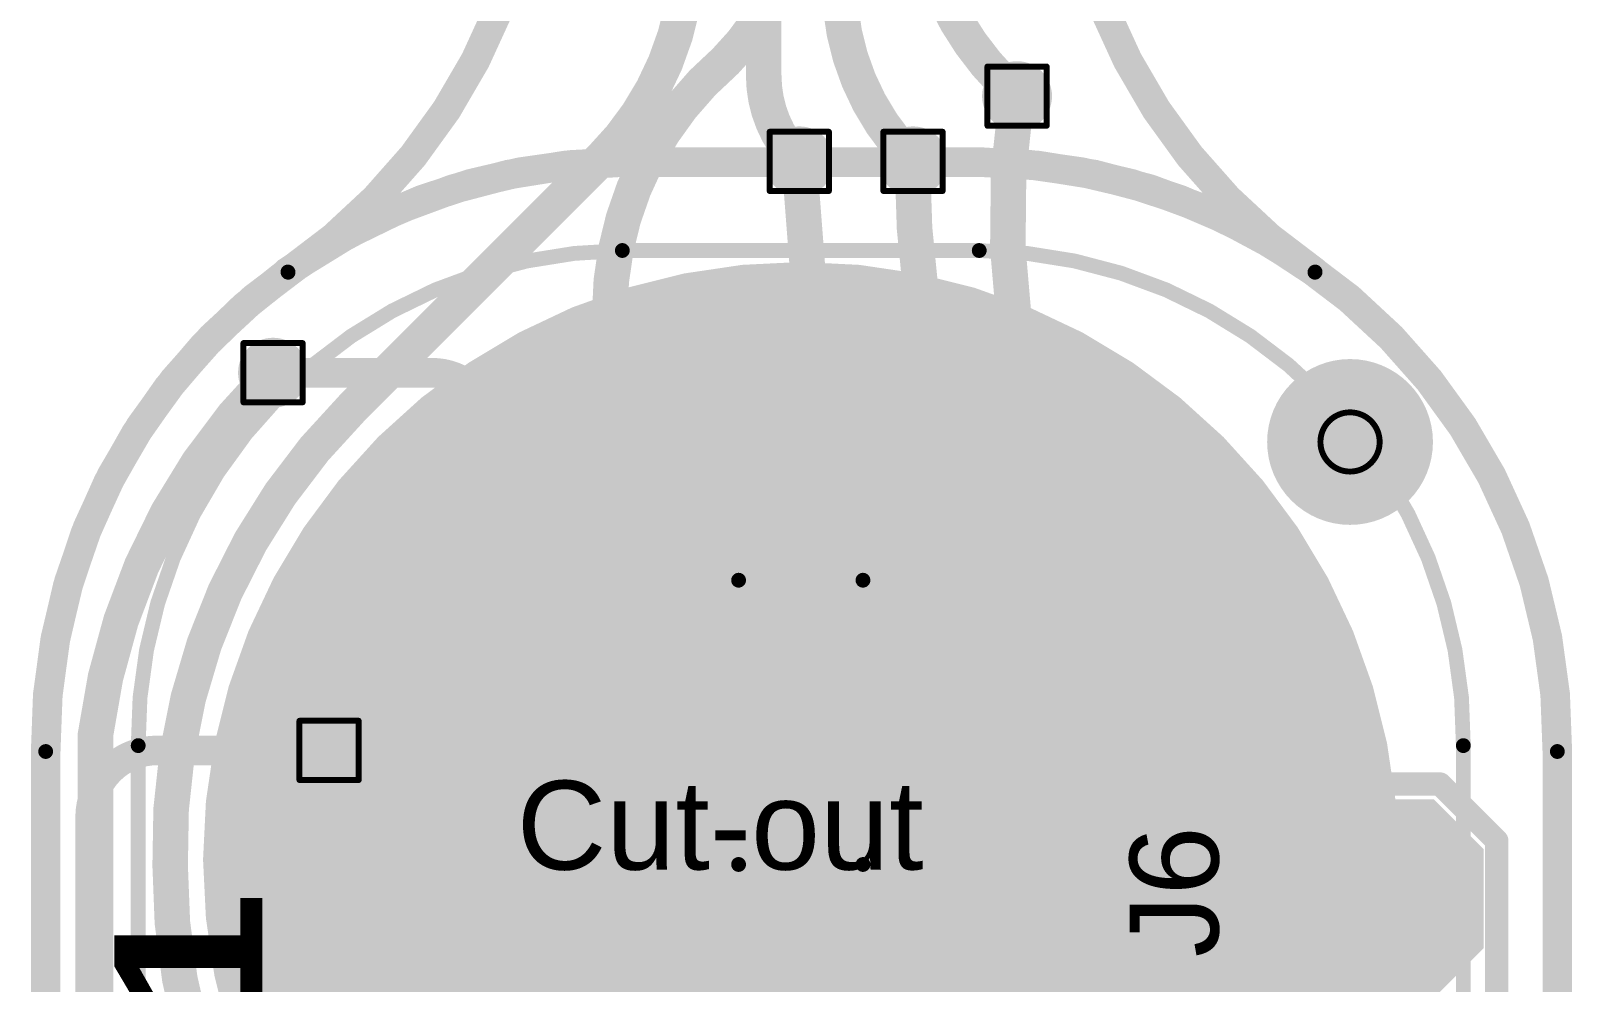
# Model space of a CAD drawing. Header units: inches. Extents: x 3 to 457, y -41 to 239.
# Drawn here: x 192.62 to 205.84, y 22.19 to 30.35 of the extents above; entities that cross this region are included whole.
import ezdxf

# ---------------------------------------------------------------- set-up
doc = ezdxf.new("R2010")
doc.units = ezdxf.units.IN
for name, color, linetype in [('Board Outline', 216, 'Continuous'), ('Bottom Layer', 5, 'Continuous'), ('Bottom Overlay', 54, 'Continuous'), ('Bottom Paste', 16, 'Continuous'), ('Bottom Solder', 6, 'Continuous'), ('Drill Drawing', 1, 'Continuous'), ('Fabrication', 76, 'Continuous'), ('Pad Holes', 156, 'Continuous'), ('Top Layer', 1, 'Continuous'), ('Top Overlay', 2, 'Continuous'), ('Top Paste', 8, 'Continuous'), ('Top Solder', 216, 'Continuous'), ('Via Holes', 16, 'Continuous')]:
    doc.layers.add(name, color=color, linetype=linetype)
doc.styles.add('Arial', font='', dxfattribs={"height": 0.2})
doc.styles.add('Arial Black_Bold', font='', dxfattribs={"height": 0.2})
doc.styles.get('Arial').set_extended_font_data('Arial')
doc.styles.get('Arial Black_Bold').set_extended_font_data('Arial Black', bold=True)

# ---------------------------------------------------------------- blocks, each defined once
blk = doc.blocks.new('R___0603_159')
at = {"layer": 'Top Layer'}
for points in [[(-0.3809999999999999, 0.4445), (-0.3809999999999999, -0.4445), (-1.143, -0.4445), (-1.143, 0.4445)], [(1.143, 0.4445), (1.143, -0.4445), (0.3809999999999999, -0.4445), (0.3809999999999999, 0.4445)]]:
    blk.add_hatch(color=1, dxfattribs=at).paths.add_polyline_path(points)
at = {"layer": 'Top Paste'}
for points in [[(-0.3809999999999999, 0.4445), (-0.3809999999999999, -0.4445), (-1.143, -0.4445), (-1.143, 0.4445)], [(1.143, 0.4445), (1.143, -0.4445), (0.3809999999999999, -0.4445), (0.3809999999999999, 0.4445)]]:
    blk.add_hatch(color=8, dxfattribs=at).paths.add_polyline_path(points)
at = {"layer": 'Top Solder'}
for points in [[(-0.2794, 0.5460999999999999), (-0.2794, -0.5460999999999999), (-1.2446, -0.5460999999999999), (-1.2446, 0.5460999999999999)], [(1.2446, 0.5460999999999999), (1.2446, -0.5460999999999999), (0.2794, -0.5460999999999999), (0.2794, 0.5460999999999999)]]:
    blk.add_hatch(color=216, dxfattribs=at).paths.add_polyline_path(points)
at = {"layer": 'Top Overlay'}
for points in [[(-1.2192, 0.5334, 0.127, 0.127, 0), (1.2192, 0.5334, 0.127, 0.127, 0)], [(-1.2192, 0.5334, 0.127, 0.127, 0), (-1.2192, -0.5334, 0.127, 0.127, 0)], [(1.2192, 0.5334, 0.127, 0.127, 0), (1.2192, -0.5334, 0.127, 0.127, 0)], [(-1.2192, -0.5334, 0.127, 0.127, 0), (1.2192, -0.5334, 0.127, 0.127, 0)]]:
    blk.add_lwpolyline(points, format="xyseb", dxfattribs=at)
for points in [[(-1.25095, 0.5334, 0.0635, 0.0635, 1), (-1.18745, 0.5334, 0.0635, 0.0635, 1)], [(-1.25095, 0.5334, 0.0635, 0.0635, 1), (-1.18745, 0.5334, 0.0635, 0.0635, 1)], [(1.18745, 0.5334, 0.0635, 0.0635, 1), (1.25095, 0.5334, 0.0635, 0.0635, 1)], [(1.18745, 0.5334, 0.0635, 0.0635, 1), (1.25095, 0.5334, 0.0635, 0.0635, 1)], [(-1.25095, -0.5334, 0.0635, 0.0635, 1), (-1.18745, -0.5334, 0.0635, 0.0635, 1)], [(-1.25095, -0.5334, 0.0635, 0.0635, 1), (-1.18745, -0.5334, 0.0635, 0.0635, 1)], [(1.18745, -0.5334, 0.0635, 0.0635, 1), (1.25095, -0.5334, 0.0635, 0.0635, 1)], [(1.18745, -0.5334, 0.0635, 0.0635, 1), (1.25095, -0.5334, 0.0635, 0.0635, 1)]]:
    blk.add_lwpolyline(points, format="xyseb", close=True, dxfattribs=at)
blk = doc.blocks.new('SEMG_PAD_B_244')
at = {"layer": 'Bottom Layer'}
h = blk.add_hatch(color=5, dxfattribs=at)
edge = h.paths.add_edge_path()
edge.add_arc((2.794e-05, -9.98718602), 5.00000016, 0, 360)
at = {"layer": 'Bottom Paste'}
h = blk.add_hatch(color=16, dxfattribs=at)
edge = h.paths.add_edge_path()
edge.add_arc((2.794e-05, -9.98718602), 5.00000016, 0, 360)
at = {"layer": 'Bottom Solder'}
h = blk.add_hatch(color=6, dxfattribs=at)
edge = h.paths.add_edge_path()
edge.add_arc((2.794e-05, -9.98718602), 5.10160016, 0, 360)
at = {"layer": 'Bottom Overlay'}
for points in [[(-5.68320682, 10.96571086, 0.127, 0.127, 0), (-5.68320682, -10.9657134, 0.127, 0.127, 0)], [(5.683262699999999, 10.96579468, 0.127, 0.127, 0), (5.683262699999999, -10.96562958, 0.127, 0.127, 0)], [(-1.53065988, -15.21263658, 0.127, 0.127, -0.4142135623730932), (-5.68320682, -10.9657134, 0.127, 0.127, 0)], [(5.683262699999999, -10.9657134, 0.127, 0.127, -0.4142135623730934), (1.53071576, -15.21263658, 0.127, 0.127, 0)], [(1.53071576, -15.21263658, 0.127, 0.127, 0), (-1.53065988, -15.21263658, 0.127, 0.127, 0)]]:
    blk.add_lwpolyline(points, format="xyseb", dxfattribs=at)
for points in [[(-5.71495682, -10.9657134, 0.0635, 0.0635, 1), (-5.65145682, -10.9657134, 0.0635, 0.0635, 1)], [(-5.71495682, -10.9657134, 0.0635, 0.0635, 1), (-5.65145682, -10.9657134, 0.0635, 0.0635, 1)], [(5.6515127, -10.96562958, 0.0635, 0.0635, 1), (5.715012699999999, -10.96562958, 0.0635, 0.0635, 1)], [(5.6515127, -10.9657134, 0.0635, 0.0635, 1), (5.715012699999999, -10.9657134, 0.0635, 0.0635, 1)], [(-1.56240988, -15.21263658, 0.0635, 0.0635, 1), (-1.49890988, -15.21263658, 0.0635, 0.0635, 1)], [(-1.56240988, -15.21263658, 0.0635, 0.0635, 1), (-1.49890988, -15.21263658, 0.0635, 0.0635, 1)], [(1.49896576, -15.21263658, 0.0635, 0.0635, 1), (1.56246576, -15.21263658, 0.0635, 0.0635, 1)], [(1.49896576, -15.21263658, 0.0635, 0.0635, 1), (1.56246576, -15.21263658, 0.0635, 0.0635, 1)]]:
    blk.add_lwpolyline(points, format="xyseb", close=True, dxfattribs=at)
blk = doc.blocks.new('4_P___SMD_W____CON__245')
at = {"layer": 'Top Layer'}
for points in [[(0.374999885, 0.74999977), (-0.374999885, 0.74999977), (-0.74999977, 0.374999885), (-0.74999977, -0.374999885), (-0.374999885, -0.74999977), (0.374999885, -0.74999977), (0.74999977, -0.374999885), (0.74999977, 0.374999885)], [(2.914999885, 0.74999977), (2.165000115, 0.74999977), (1.79000023, 0.374999885), (1.79000023, -0.374999885), (2.165000115, -0.74999977), (2.914999885, -0.74999977), (3.28999977, -0.374999885), (3.28999977, 0.374999885)], [(5.454999884999999, 0.74999977), (4.705000115, 0.74999977), (4.33000023, 0.374999885), (4.33000023, -0.374999885), (4.705000115, -0.74999977), (5.454999884999999, -0.74999977), (5.82999977, -0.374999885), (5.82999977, 0.374999885)], [(7.994999885, 0.74999977), (7.245000115, 0.74999977), (6.870000229999999, 0.374999885), (6.870000229999999, -0.374999885), (7.245000115, -0.74999977), (7.994999885, -0.74999977), (8.36999977, -0.374999885), (8.36999977, 0.374999885)]]:
    blk.add_hatch(color=1, dxfattribs=at).paths.add_polyline_path(points)
at = {"layer": 'Top Paste'}
for points in [[(0.374999885, 0.74999977), (-0.374999885, 0.74999977), (-0.74999977, 0.374999885), (-0.74999977, -0.374999885), (-0.374999885, -0.74999977), (0.374999885, -0.74999977), (0.74999977, -0.374999885), (0.74999977, 0.374999885)], [(2.914999885, 0.74999977), (2.165000115, 0.74999977), (1.79000023, 0.374999885), (1.79000023, -0.374999885), (2.165000115, -0.74999977), (2.914999885, -0.74999977), (3.28999977, -0.374999885), (3.28999977, 0.374999885)], [(5.454999884999999, 0.74999977), (4.705000115, 0.74999977), (4.33000023, 0.374999885), (4.33000023, -0.374999885), (4.705000115, -0.74999977), (5.454999884999999, -0.74999977), (5.82999977, -0.374999885), (5.82999977, 0.374999885)], [(7.994999885, 0.74999977), (7.245000115, 0.74999977), (6.870000229999999, 0.374999885), (6.870000229999999, -0.374999885), (7.245000115, -0.74999977), (7.994999885, -0.74999977), (8.36999977, -0.374999885), (8.36999977, 0.374999885)]]:
    blk.add_hatch(color=8, dxfattribs=at).paths.add_polyline_path(points)
at = {"layer": 'Top Solder'}
for points in [[(0.425799885, 0.85159977), (-0.425799885, 0.85159977), (-0.85159977, 0.425799885), (-0.85159977, -0.425799885), (-0.425799885, -0.85159977), (0.425799885, -0.85159977), (0.85159977, -0.425799885), (0.85159977, 0.425799885)], [(2.965799885, 0.85159977), (2.114200115, 0.85159977), (1.68840023, 0.425799885), (1.68840023, -0.425799885), (2.114200115, -0.85159977), (2.965799885, -0.85159977), (3.39159977, -0.425799885), (3.39159977, 0.425799885)], [(5.505799884999999, 0.85159977), (4.654200115, 0.85159977), (4.228400229999999, 0.425799885), (4.228400229999999, -0.425799885), (4.654200115, -0.85159977), (5.505799884999999, -0.85159977), (5.93159977, -0.425799885), (5.93159977, 0.425799885)], [(8.045799885000001, 0.85159977), (7.194200115, 0.85159977), (6.76840023, 0.425799885), (6.76840023, -0.425799885), (7.194200115, -0.85159977), (8.045799885000001, -0.85159977), (8.47159977, -0.425799885), (8.47159977, 0.425799885)]]:
    blk.add_hatch(color=216, dxfattribs=at).paths.add_polyline_path(points)
at = {"layer": 'Top Overlay'}
for points in [[(-0.4826, 0.9652, 0.1999996, 0.1999996, 0), (-0.98462592, 0.46317408, 0.1999996, 0.1999996, 0)], [(-0.4826, 0.9652, 0.1999996, 0.1999996, 0), (-0.37974016, 0.9652, 0.1999996, 0.1999996, 0)], [(-0.37974016, 0.9652, 0.1999996, 0.1999996, 0), (8.101990399999998, 0.9652, 0.1999996, 0.1999996, 0)], [(8.101990399999998, 0.9652, 0.1999996, 0.1999996, 0), (8.60300032, 0.4641900799999999, 0.1999996, 0.1999996, 0)], [(-0.98462592, 0.46317408, 0.1999996, 0.1999996, 0), (-0.98462592, -0.47158656, 0.1999996, 0.1999996, 0)], [(8.60300032, 0.4641900799999999, 0.1999996, 0.1999996, 0), (8.60300032, -0.4787392, 0.1999996, 0.1999996, 0)], [(-0.98462592, -0.47158656, 0.1999996, 0.1999996, 0), (-0.49101248, -0.9652, 0.1999996, 0.1999996, 0)], [(8.60300032, -0.4787392, 0.1999996, 0.1999996, 0), (8.11653952, -0.9652, 0.1999996, 0.1999996, 0)], [(-0.49101248, -0.9652, 0.1999996, 0.1999996, 0), (8.11653952, -0.9652, 0.1999996, 0.1999996, 0)]]:
    blk.add_lwpolyline(points, format="xyseb", dxfattribs=at)
for points in [[(-0.5325999, 0.9652, 0.0999998, 0.0999998, 1), (-0.4326001, 0.9652, 0.0999998, 0.0999998, 1)], [(-0.5325999, 0.9652, 0.0999998, 0.0999998, 1), (-0.4326001, 0.9652, 0.0999998, 0.0999998, 1)], [(-0.42974006, 0.9652, 0.0999998, 0.0999998, 1), (-0.32974026, 0.9652, 0.0999998, 0.0999998, 1)], [(-0.42974006, 0.9652, 0.0999998, 0.0999998, 1), (-0.32974026, 0.9652, 0.0999998, 0.0999998, 1)], [(8.051990499999999, 0.9652, 0.0999998, 0.0999998, 1), (8.1519903, 0.9652, 0.0999998, 0.0999998, 1)], [(8.051990499999999, 0.9652, 0.0999998, 0.0999998, 1), (8.1519903, 0.9652, 0.0999998, 0.0999998, 1)], [(-1.03462582, 0.46317408, 0.0999998, 0.0999998, 1), (-0.9346260199999998, 0.46317408, 0.0999998, 0.0999998, 1)], [(-1.03462582, 0.46317408, 0.0999998, 0.0999998, 1), (-0.9346260199999998, 0.46317408, 0.0999998, 0.0999998, 1)], [(8.553000419999998, 0.4641900799999999, 0.0999998, 0.0999998, 1), (8.65300022, 0.4641900799999999, 0.0999998, 0.0999998, 1)], [(8.553000419999998, 0.4641900799999999, 0.0999998, 0.0999998, 1), (8.65300022, 0.4641900799999999, 0.0999998, 0.0999998, 1)], [(-1.03462582, -0.47158656, 0.0999998, 0.0999998, 1), (-0.9346260199999998, -0.47158656, 0.0999998, 0.0999998, 1)], [(-1.03462582, -0.47158656, 0.0999998, 0.0999998, 1), (-0.9346260199999998, -0.47158656, 0.0999998, 0.0999998, 1)], [(8.553000419999998, -0.4787392, 0.0999998, 0.0999998, 1), (8.65300022, -0.4787392, 0.0999998, 0.0999998, 1)], [(8.553000419999998, -0.4787392, 0.0999998, 0.0999998, 1), (8.65300022, -0.4787392, 0.0999998, 0.0999998, 1)], [(-0.54101238, -0.9652, 0.0999998, 0.0999998, 1), (-0.4410125799999999, -0.9652, 0.0999998, 0.0999998, 1)], [(-0.54101238, -0.9652, 0.0999998, 0.0999998, 1), (-0.4410125799999999, -0.9652, 0.0999998, 0.0999998, 1)], [(8.066539619999999, -0.9652, 0.0999998, 0.0999998, 1), (8.16653942, -0.9652, 0.0999998, 0.0999998, 1)], [(8.066539619999999, -0.9652, 0.0999998, 0.0999998, 1), (8.16653942, -0.9652, 0.0999998, 0.0999998, 1)]]:
    blk.add_lwpolyline(points, format="xyseb", close=True, dxfattribs=at)
blk = doc.blocks.new('T____P____SMD_3_P____246')
at = {"layer": 'Top Layer'}
h = blk.add_hatch(color=1, dxfattribs=at)
edge = h.paths.add_edge_path()
edge.add_arc((-0.50000154, 3.04000154), 0.499999, 90, 180)
edge.add_line((-1.00000054, 3.04000154), (-1.00000054, 2.03999846))
edge.add_arc((-0.50000154, 2.03999846), 0.499999, 180, 270)
edge.add_line((-0.5000015400000001, 1.53999946), (0.5000015399999999, 1.53999946))
edge.add_arc((0.50000154, 2.03999846), 0.499999, 270, 360)
edge.add_line((1.00000054, 2.03999846), (1.00000054, 3.04000154))
edge.add_arc((0.50000154, 3.04000154), 0.499999, 0, 90)
edge.add_line((0.50000154, 3.54000054), (-0.50000154, 3.54000054))
h = blk.add_hatch(color=1, dxfattribs=at)
edge = h.paths.add_edge_path()
edge.add_arc((-0.9999992699999999, 0), 1.00000054, 90, 270)
edge.add_line((-0.9999992700000001, -1.00000054), (0.9999992699999997, -1.00000054))
edge.add_arc((0.9999992699999999, 0), 1.00000054, 270, 450)
edge.add_line((0.99999927, 1.00000054), (-0.9999992699999998, 1.00000054))
h = blk.add_hatch(color=1, dxfattribs=at)
edge = h.paths.add_edge_path()
edge.add_arc((-0.50000154, -2.03999846), 0.499999, 90, 180)
edge.add_line((-1.00000054, -2.03999846), (-1.00000054, -3.04000154))
edge.add_arc((-0.50000154, -3.04000154), 0.499999, 180, 270)
edge.add_line((-0.5000015400000001, -3.54000054), (0.5000015399999999, -3.54000054))
edge.add_arc((0.50000154, -3.04000154), 0.499999, 270, 360)
edge.add_line((1.00000054, -3.04000154), (1.00000054, -2.03999846))
edge.add_arc((0.50000154, -2.03999846), 0.499999, 0, 90)
edge.add_line((0.50000154, -1.53999946), (-0.50000154, -1.53999946))
at = {"layer": 'Top Paste'}
h = blk.add_hatch(color=8, dxfattribs=at)
edge = h.paths.add_edge_path()
edge.add_arc((-0.50000154, 3.04000154), 0.499999, 90, 180)
edge.add_line((-1.00000054, 3.04000154), (-1.00000054, 2.03999846))
edge.add_arc((-0.50000154, 2.03999846), 0.499999, 180, 270)
edge.add_line((-0.5000015400000001, 1.53999946), (0.5000015399999999, 1.53999946))
edge.add_arc((0.50000154, 2.03999846), 0.499999, 270, 360)
edge.add_line((1.00000054, 2.03999846), (1.00000054, 3.04000154))
edge.add_arc((0.50000154, 3.04000154), 0.499999, 0, 90)
edge.add_line((0.50000154, 3.54000054), (-0.50000154, 3.54000054))
h = blk.add_hatch(color=8, dxfattribs=at)
edge = h.paths.add_edge_path()
edge.add_arc((-0.9999992699999999, 0), 1.00000054, 90, 270)
edge.add_line((-0.9999992700000001, -1.00000054), (0.9999992699999997, -1.00000054))
edge.add_arc((0.9999992699999999, 0), 1.00000054, 270, 450)
edge.add_line((0.99999927, 1.00000054), (-0.9999992699999998, 1.00000054))
h = blk.add_hatch(color=8, dxfattribs=at)
edge = h.paths.add_edge_path()
edge.add_arc((-0.50000154, -2.03999846), 0.499999, 90, 180)
edge.add_line((-1.00000054, -2.03999846), (-1.00000054, -3.04000154))
edge.add_arc((-0.50000154, -3.04000154), 0.499999, 180, 270)
edge.add_line((-0.5000015400000001, -3.54000054), (0.5000015399999999, -3.54000054))
edge.add_arc((0.50000154, -3.04000154), 0.499999, 270, 360)
edge.add_line((1.00000054, -3.04000154), (1.00000054, -2.03999846))
edge.add_arc((0.50000154, -2.03999846), 0.499999, 0, 90)
edge.add_line((0.50000154, -1.53999946), (-0.50000154, -1.53999946))
at = {"layer": 'Top Solder'}
h = blk.add_hatch(color=216, dxfattribs=at)
edge = h.paths.add_edge_path()
edge.add_arc((-0.50000154, 3.04000154), 0.601599, 90, 180)
edge.add_line((-1.10160054, 3.04000154), (-1.10160054, 2.03999846))
edge.add_arc((-0.50000154, 2.03999846), 0.601599, 180, 270)
edge.add_line((-0.5000015400000001, 1.43839946), (0.5000015399999999, 1.43839946))
edge.add_arc((0.50000154, 2.03999846), 0.601599, 270, 360)
edge.add_line((1.10160054, 2.03999846), (1.10160054, 3.04000154))
edge.add_arc((0.50000154, 3.04000154), 0.601599, 0, 90)
edge.add_line((0.50000154, 3.64160054), (-0.50000154, 3.64160054))
h = blk.add_hatch(color=216, dxfattribs=at)
edge = h.paths.add_edge_path()
edge.add_arc((-0.9999992699999999, 0), 1.10160054, 90, 270)
edge.add_line((-0.9999992700000001, -1.10160054), (0.9999992699999997, -1.10160054))
edge.add_arc((0.9999992699999999, 0), 1.10160054, 270, 450)
edge.add_line((0.99999927, 1.10160054), (-0.9999992699999998, 1.10160054))
h = blk.add_hatch(color=216, dxfattribs=at)
edge = h.paths.add_edge_path()
edge.add_arc((-0.50000154, -2.03999846), 0.601599, 90, 180)
edge.add_line((-1.10160054, -2.03999846), (-1.10160054, -3.04000154))
edge.add_arc((-0.50000154, -3.04000154), 0.601599, 180, 270)
edge.add_line((-0.5000015400000001, -3.64160054), (0.5000015399999999, -3.64160054))
edge.add_arc((0.50000154, -3.04000154), 0.601599, 270, 360)
edge.add_line((1.10160054, -3.04000154), (1.10160054, -2.03999846))
edge.add_arc((0.50000154, -2.03999846), 0.601599, 0, 90)
edge.add_line((0.50000154, -1.43839946), (-0.50000154, -1.43839946))

msp = doc.modelspace()

# ---------------------------------------------------------------- hatches: boundary and pattern name
at = {"layer": 'Bottom Layer'}
h = msp.add_hatch(color=5, dxfattribs=at)
edge = h.paths.add_edge_path()
edge.add_arc((201.07973754, 29.79422794), 0.2999994, 0, 360)
h = msp.add_hatch(color=5, dxfattribs=at)
edge = h.paths.add_edge_path()
edge.add_arc((199.21180884, 29.23479802), 0.2999994, 0, 360)
h = msp.add_hatch(color=5, dxfattribs=at)
edge = h.paths.add_edge_path()
edge.add_arc((200.18726282, 29.23479802), 0.2999994, 0, 360)
h = msp.add_hatch(color=5, dxfattribs=at)
edge = h.paths.add_edge_path()
edge.add_arc((194.69785546, 27.42188826), 0.2999994, 0, 360)
h = msp.add_hatch(color=5, dxfattribs=at)
edge = h.paths.add_edge_path()
edge.add_arc((195.17842346, 24.1822351), 0.2999994, 0, 360)
at = {"layer": 'Bottom Solder'}
h = msp.add_hatch(color=6, dxfattribs=at)
edge = h.paths.add_edge_path()
edge.add_arc((203.9360285, 26.82790164), 0.1016, 0, 360)
at = {"layer": 'Pad Holes'}
h = msp.add_hatch(color=7, dxfattribs=at)
edge = h.paths.add_edge_path()
edge.add_arc((203.9360285, 26.82790164), 0.499999, 0, 360)
at = {"layer": 'Top Layer'}
h = msp.add_hatch(color=1, dxfattribs=at)
edge = h.paths.add_edge_path()
edge.add_arc((201.07973754, 29.79422794), 0.2999994, 0, 360)
h = msp.add_hatch(color=1, dxfattribs=at)
edge = h.paths.add_edge_path()
edge.add_arc((199.21180884, 29.23479802), 0.2999994, 0, 360)
h = msp.add_hatch(color=1, dxfattribs=at)
edge = h.paths.add_edge_path()
edge.add_arc((200.18726282, 29.23479802), 0.2999994, 0, 360)
h = msp.add_hatch(color=1, dxfattribs=at)
edge = h.paths.add_edge_path()
edge.add_arc((194.69785546, 27.42188826), 0.2999994, 0, 360)
h = msp.add_hatch(color=1, dxfattribs=at)
edge = h.paths.add_edge_path()
edge.add_arc((195.17842346, 24.1822351), 0.2999994, 0, 360)
at = {"layer": 'Top Solder'}
h = msp.add_hatch(color=216, dxfattribs=at)
edge = h.paths.add_edge_path()
edge.add_arc((203.9360285, 26.82790164), 0.1016, 0, 360)
at = {"layer": 'Via Holes'}
h = msp.add_hatch(color=7, dxfattribs=at)
edge = h.paths.add_edge_path()
edge.add_arc((201.07973754, 29.79422794), 0.1499997, 0, 360)
h = msp.add_hatch(color=7, dxfattribs=at)
edge = h.paths.add_edge_path()
edge.add_arc((199.21180884, 29.23479802), 0.1499997, 0, 360)
h = msp.add_hatch(color=7, dxfattribs=at)
edge = h.paths.add_edge_path()
edge.add_arc((200.18726282, 29.23479802), 0.1499997, 0, 360)
h = msp.add_hatch(color=7, dxfattribs=at)
edge = h.paths.add_edge_path()
edge.add_arc((194.69785546, 27.42188826), 0.1499997, 0, 360)
h = msp.add_hatch(color=7, dxfattribs=at)
edge = h.paths.add_edge_path()
edge.add_arc((195.17842346, 24.1822351), 0.1499997, 0, 360)

# ---------------------------------------------------------------- linework, layer by layer
at = {"layer": 'Board Outline'}
for points in [[(196.99559534, 32.46093076, 0.127, 0.127, -0.2500687460615742), (194.82701954, 28.28378138, 0.127, 0.127, 0)], [(203.63479212, 28.28376868, 0.127, 0.127, -0.2500687460615744), (201.46621632, 32.46091806, 0.127, 0.127, 0)], [(192.74781872, 24.17257294, 0.127, 0.127, -0.2441754300213252), (194.82554634, 28.28582608, 0.127, 0.127, 0)], [(203.63626532, 28.28581338, 0.127, 0.127, -0.2441754300213249), (205.71399294, 24.17256024, 0.127, 0.127, 0)], [(192.7476587, 2.31691688, 0.127, 0.127, 0), (192.74781872, 24.17257294, 0.127, 0.127, 0)], [(205.71383292, 2.31695752, 0.127, 0.127, 0), (205.71399294, 24.17261358, 0.127, 0.127, 0)]]:
    msp.add_lwpolyline(points, format="xyseb", dxfattribs=at)
for points in [[(194.79379634, 28.28582608, 0.0635, 0.0635, 1), (194.85729634, 28.28582608, 0.0635, 0.0635, 1)], [(194.79526954, 28.28378138, 0.0635, 0.0635, 1), (194.85876954, 28.28378138, 0.0635, 0.0635, 1)], [(203.60304212, 28.28376868, 0.0635, 0.0635, 1), (203.66654212, 28.28376868, 0.0635, 0.0635, 1)], [(203.60451532, 28.28581338, 0.0635, 0.0635, 1), (203.66801532, 28.28581338, 0.0635, 0.0635, 1)], [(192.71606872, 24.17257294, 0.0635, 0.0635, 1), (192.77956872, 24.17257294, 0.0635, 0.0635, 1)], [(192.71606872, 24.17257294, 0.0635, 0.0635, 1), (192.77956872, 24.17257294, 0.0635, 0.0635, 1)], [(205.68224294, 24.17261358, 0.0635, 0.0635, 1), (205.74574294, 24.17261358, 0.0635, 0.0635, 1)], [(205.68224294, 24.17256024, 0.0635, 0.0635, 1), (205.74574294, 24.17256024, 0.0635, 0.0635, 1)]]:
    msp.add_lwpolyline(points, format="xyseb", close=True, dxfattribs=at)
at = {"layer": 'Bottom Layer'}
for points in [[(198.90637384, 29.97218287999999, 0.3048, 0.3048, 0), (198.90637384, 52.32112218, 0.3048, 0.3048, 0)], [(200.96657546, 29.90739002, 0.3048, 0.3048, -0.198912367379658), (200.22262724, 31.7034418, 0.3048, 0.3048, 0)], [(198.25637514, 31.05205118, 0.3048, 0.3048, -0.1988201159656239), (197.51306446, 29.25663694, 0.3048, 0.3048, 0)], [(200.18726282, 29.23479802, 0.3048, 0.3048, -0.198912367379658), (199.55701516, 30.75634946, 0.3048, 0.3048, 0)], [(199.21180884, 29.23479802, 0.3048, 0.3048, -0.198912367379658), (198.90637384, 29.97218287999999, 0.3048, 0.3048, 0)], [(199.21180884, 29.23479802, 0.3048, 0.3048, -0.198912367379658), (198.90700884, 29.97065126, 0.3048, 0.3048, 0)], [(200.96657546, 29.90739002, 0.3048, 0.3048, 0), (201.07973754, 29.79422794, 0.3048, 0.3048, 0)], [(195.37890566, 27.12247814, 0.3048, 0.3048, 0), (197.51242692, 29.2559994, 0.3048, 0.3048, 0)], [(197.51306446, 29.25663694, 0.3048, 0.3048, -8.874187008370121e-05), (197.51242692, 29.2559994, 0.3048, 0.3048, 0)], [(193.17433552, 24.31294858, 0.3048, 0.3048, -0.16654737927906), (194.69785546, 27.42188826, 0.3048, 0.3048, 0)], [(193.81543406, 23.19426654, 0.3048, 0.3048, -0.2063182468642115), (195.37890566, 27.12247814, 0.3048, 0.3048, 0)], [(193.17433552, 18.11080198, 0.3048, 0.3048, 0), (193.17433552, 24.31294858, 0.3048, 0.3048, 0)], [(195.5052859, 19.26753322, 0.3048, 0.3048, -0.209656713138155), (193.81542898, 23.19426654, 0.3048, 0.3048, 0)]]:
    msp.add_lwpolyline(points, format="xyseb", dxfattribs=at)
for points in [[(198.83017384, 29.97218287999999, 0.1524, 0.1524, 1), (198.98257384, 29.97218287999999, 0.1524, 0.1524, 1)], [(198.83017384, 29.97218287999999, 0.1524, 0.1524, 1), (198.98257384, 29.97218287999999, 0.1524, 0.1524, 1)], [(198.83080884, 29.97065126, 0.1524, 0.1524, 1), (198.98320884, 29.97065126, 0.1524, 0.1524, 1)], [(200.89037546, 29.90739002, 0.1524, 0.1524, 1), (201.04277546, 29.90739002, 0.1524, 0.1524, 1)], [(200.89037546, 29.90739002, 0.1524, 0.1524, 1), (201.04277546, 29.90739002, 0.1524, 0.1524, 1)], [(201.00353754, 29.79422794, 0.1524, 0.1524, 1), (201.15593754, 29.79422794, 0.1524, 0.1524, 1)], [(197.43622692, 29.2559994, 0.1524, 0.1524, 1), (197.58862692, 29.2559994, 0.1524, 0.1524, 1)], [(197.43622692, 29.2559994, 0.1524, 0.1524, 1), (197.58862692, 29.2559994, 0.1524, 0.1524, 1)], [(197.43686446, 29.25663694, 0.1524, 0.1524, 1), (197.58926446, 29.25663694, 0.1524, 0.1524, 1)], [(197.43686446, 29.25663694, 0.1524, 0.1524, 1), (197.58926446, 29.25663694, 0.1524, 0.1524, 1)], [(199.13560884, 29.23479802, 0.1524, 0.1524, 1), (199.28800884, 29.23479802, 0.1524, 0.1524, 1)], [(199.13560884, 29.23479802, 0.1524, 0.1524, 1), (199.28800884, 29.23479802, 0.1524, 0.1524, 1)], [(200.11106282, 29.23479802, 0.1524, 0.1524, 1), (200.26346282, 29.23479802, 0.1524, 0.1524, 1)], [(194.62165546, 27.42188826, 0.1524, 0.1524, 1), (194.77405546, 27.42188826, 0.1524, 0.1524, 1)], [(195.30270566, 27.12247814, 0.1524, 0.1524, 1), (195.45510566, 27.12247814, 0.1524, 0.1524, 1)], [(195.30270566, 27.12247814, 0.1524, 0.1524, 1), (195.45510566, 27.12247814, 0.1524, 0.1524, 1)], [(193.09813552, 24.31294858, 0.1524, 0.1524, 1), (193.25053552, 24.31294858, 0.1524, 0.1524, 1)], [(193.09813552, 24.31294858, 0.1524, 0.1524, 1), (193.25053552, 24.31294858, 0.1524, 0.1524, 1)], [(193.73922898, 23.19426654, 0.1524, 0.1524, 1), (193.89162898, 23.19426654, 0.1524, 0.1524, 1)], [(193.73923406, 23.19426654, 0.1524, 0.1524, 1), (193.89163406, 23.19426654, 0.1524, 0.1524, 1)]]:
    msp.add_lwpolyline(points, format="xyseb", close=True, dxfattribs=at)
at = {"layer": 'Drill Drawing'}
for points in [[(200.82573754, 30.04822794, 0.0508, 0.0508, 0), (201.33373754, 30.04822794, 0.0508, 0.0508, 0)], [(200.82573754, 29.54022794, 0.0508, 0.0508, 0), (200.82573754, 30.04822794, 0.0508, 0.0508, 0)], [(201.33373754, 29.54022794, 0.0508, 0.0508, 0), (201.33373754, 30.04822794, 0.0508, 0.0508, 0)], [(198.95780884, 29.48879802, 0.0508, 0.0508, 0), (199.46580884, 29.48879802, 0.0508, 0.0508, 0)], [(198.95780884, 28.98079802, 0.0508, 0.0508, 0), (198.95780884, 29.48879802, 0.0508, 0.0508, 0)], [(199.46580884, 28.98079802, 0.0508, 0.0508, 0), (199.46580884, 29.48879802, 0.0508, 0.0508, 0)], [(199.93326282, 29.48879802, 0.0508, 0.0508, 0), (200.44126282, 29.48879802, 0.0508, 0.0508, 0)], [(199.93326282, 28.98079802, 0.0508, 0.0508, 0), (199.93326282, 29.48879802, 0.0508, 0.0508, 0)], [(200.44126282, 28.98079802, 0.0508, 0.0508, 0), (200.44126282, 29.48879802, 0.0508, 0.0508, 0)], [(200.82573754, 29.54022794, 0.0508, 0.0508, 0), (201.33373754, 29.54022794, 0.0508, 0.0508, 0)], [(198.95780884, 28.98079802, 0.0508, 0.0508, 0), (199.46580884, 28.98079802, 0.0508, 0.0508, 0)], [(199.93326282, 28.98079802, 0.0508, 0.0508, 0), (200.44126282, 28.98079802, 0.0508, 0.0508, 0)], [(194.44385546, 27.67588826, 0.0508, 0.0508, 0), (194.95185546, 27.67588826, 0.0508, 0.0508, 0)], [(194.44385546, 27.16788826, 0.0508, 0.0508, 0), (194.44385546, 27.67588826, 0.0508, 0.0508, 0)], [(194.95185546, 27.16788826, 0.0508, 0.0508, 0), (194.95185546, 27.67588826, 0.0508, 0.0508, 0)], [(194.44385546, 27.16788826, 0.0508, 0.0508, 0), (194.95185546, 27.16788826, 0.0508, 0.0508, 0)], [(194.92442346, 24.4362351, 0.0508, 0.0508, 0), (195.43242346, 24.4362351, 0.0508, 0.0508, 0)], [(194.92442346, 23.9282351, 0.0508, 0.0508, 0), (194.92442346, 24.4362351, 0.0508, 0.0508, 0)], [(195.43242346, 23.9282351, 0.0508, 0.0508, 0), (195.43242346, 24.4362351, 0.0508, 0.0508, 0)], [(194.92442346, 23.9282351, 0.0508, 0.0508, 0), (195.43242346, 23.9282351, 0.0508, 0.0508, 0)]]:
    msp.add_lwpolyline(points, format="xyseb", dxfattribs=at)
for points in [[(200.81303754, 30.04822794, 0.0254, 0.0254, 1), (200.83843754, 30.04822794, 0.0254, 0.0254, 1)], [(200.81303754, 30.04822794, 0.0254, 0.0254, 1), (200.83843754, 30.04822794, 0.0254, 0.0254, 1)], [(201.32103754, 30.04822794, 0.0254, 0.0254, 1), (201.34643754, 30.04822794, 0.0254, 0.0254, 1)], [(201.32103754, 30.04822794, 0.0254, 0.0254, 1), (201.34643754, 30.04822794, 0.0254, 0.0254, 1)], [(198.94510884, 29.48879802, 0.0254, 0.0254, 1), (198.97050884, 29.48879802, 0.0254, 0.0254, 1)], [(198.94510884, 29.48879802, 0.0254, 0.0254, 1), (198.97050884, 29.48879802, 0.0254, 0.0254, 1)], [(199.45310884, 29.48879802, 0.0254, 0.0254, 1), (199.47850884, 29.48879802, 0.0254, 0.0254, 1)], [(199.45310884, 29.48879802, 0.0254, 0.0254, 1), (199.47850884, 29.48879802, 0.0254, 0.0254, 1)], [(199.92056282, 29.48879802, 0.0254, 0.0254, 1), (199.94596282, 29.48879802, 0.0254, 0.0254, 1)], [(199.92056282, 29.48879802, 0.0254, 0.0254, 1), (199.94596282, 29.48879802, 0.0254, 0.0254, 1)], [(200.42856282, 29.48879802, 0.0254, 0.0254, 1), (200.45396282, 29.48879802, 0.0254, 0.0254, 1)], [(200.42856282, 29.48879802, 0.0254, 0.0254, 1), (200.45396282, 29.48879802, 0.0254, 0.0254, 1)], [(200.81303754, 29.54022794, 0.0254, 0.0254, 1), (200.83843754, 29.54022794, 0.0254, 0.0254, 1)], [(200.81303754, 29.54022794, 0.0254, 0.0254, 1), (200.83843754, 29.54022794, 0.0254, 0.0254, 1)], [(201.32103754, 29.54022794, 0.0254, 0.0254, 1), (201.34643754, 29.54022794, 0.0254, 0.0254, 1)], [(201.32103754, 29.54022794, 0.0254, 0.0254, 1), (201.34643754, 29.54022794, 0.0254, 0.0254, 1)], [(198.94510884, 28.98079802, 0.0254, 0.0254, 1), (198.97050884, 28.98079802, 0.0254, 0.0254, 1)], [(198.94510884, 28.98079802, 0.0254, 0.0254, 1), (198.97050884, 28.98079802, 0.0254, 0.0254, 1)], [(199.45310884, 28.98079802, 0.0254, 0.0254, 1), (199.47850884, 28.98079802, 0.0254, 0.0254, 1)], [(199.45310884, 28.98079802, 0.0254, 0.0254, 1), (199.47850884, 28.98079802, 0.0254, 0.0254, 1)], [(199.92056282, 28.98079802, 0.0254, 0.0254, 1), (199.94596282, 28.98079802, 0.0254, 0.0254, 1)], [(199.92056282, 28.98079802, 0.0254, 0.0254, 1), (199.94596282, 28.98079802, 0.0254, 0.0254, 1)], [(200.42856282, 28.98079802, 0.0254, 0.0254, 1), (200.45396282, 28.98079802, 0.0254, 0.0254, 1)], [(200.42856282, 28.98079802, 0.0254, 0.0254, 1), (200.45396282, 28.98079802, 0.0254, 0.0254, 1)], [(194.43115546, 27.67588826, 0.0254, 0.0254, 1), (194.45655546, 27.67588826, 0.0254, 0.0254, 1)], [(194.43115546, 27.67588826, 0.0254, 0.0254, 1), (194.45655546, 27.67588826, 0.0254, 0.0254, 1)], [(194.93915546, 27.67588826, 0.0254, 0.0254, 1), (194.96455546, 27.67588826, 0.0254, 0.0254, 1)], [(194.93915546, 27.67588826, 0.0254, 0.0254, 1), (194.96455546, 27.67588826, 0.0254, 0.0254, 1)], [(194.43115546, 27.16788826, 0.0254, 0.0254, 1), (194.45655546, 27.16788826, 0.0254, 0.0254, 1)], [(194.43115546, 27.16788826, 0.0254, 0.0254, 1), (194.45655546, 27.16788826, 0.0254, 0.0254, 1)], [(194.93915546, 27.16788826, 0.0254, 0.0254, 1), (194.96455546, 27.16788826, 0.0254, 0.0254, 1)], [(194.93915546, 27.16788826, 0.0254, 0.0254, 1), (194.96455546, 27.16788826, 0.0254, 0.0254, 1)], [(204.1900285, 26.82790164, 0.0508, 0.0508, 1), (203.6820285, 26.82790164, 0.0508, 0.0508, 1)], [(203.6693285, 26.82790164, 0.0254, 0.0254, 1), (203.6947285, 26.82790164, 0.0254, 0.0254, 1)], [(204.1773285, 26.82790164, 0.0254, 0.0254, 1), (204.2027285, 26.82790164, 0.0254, 0.0254, 1)], [(194.91172346, 24.4362351, 0.0254, 0.0254, 1), (194.93712346, 24.4362351, 0.0254, 0.0254, 1)], [(194.91172346, 24.4362351, 0.0254, 0.0254, 1), (194.93712346, 24.4362351, 0.0254, 0.0254, 1)], [(195.41972346, 24.4362351, 0.0254, 0.0254, 1), (195.44512346, 24.4362351, 0.0254, 0.0254, 1)], [(195.41972346, 24.4362351, 0.0254, 0.0254, 1), (195.44512346, 24.4362351, 0.0254, 0.0254, 1)], [(194.91172346, 23.9282351, 0.0254, 0.0254, 1), (194.93712346, 23.9282351, 0.0254, 0.0254, 1)], [(194.91172346, 23.9282351, 0.0254, 0.0254, 1), (194.93712346, 23.9282351, 0.0254, 0.0254, 1)], [(195.41972346, 23.9282351, 0.0254, 0.0254, 1), (195.44512346, 23.9282351, 0.0254, 0.0254, 1)], [(195.41972346, 23.9282351, 0.0254, 0.0254, 1), (195.44512346, 23.9282351, 0.0254, 0.0254, 1)]]:
    msp.add_lwpolyline(points, format="xyseb", close=True, dxfattribs=at)
at = {"layer": 'Fabrication'}
for points in [[(196.99559534, 32.46093076, 0.254, 0.254, -0.2500687460615742), (194.82701954, 28.28378138, 0.254, 0.254, 0)], [(203.63479212, 28.28376868, 0.254, 0.254, -0.2500687460615744), (201.46621632, 32.46091806, 0.254, 0.254, 0)], [(192.74762314, 24.17250436, 0.254, 0.254, -0.414213562373093), (197.69113116, 29.22836674, 0.254, 0.254, 0)], [(194.81815748, 28.28376868, 0.254, 0.254, -0.1546127337349249), (197.68676998, 29.2281356, 0.254, 0.254, 0)], [(197.68676998, 29.2281356, 0.254, 0.254, 0), (200.76612374, 29.2281356, 0.254, 0.254, 0)], [(197.69113116, 29.22836674, 0.254, 0.254, 0), (200.77048492, 29.22836674, 0.254, 0.254, 0)], [(200.76617962, 29.2281356, 0.254, 0.254, -0.1546127337349248), (203.63479212, 28.28376868, 0.254, 0.254, 0)], [(200.77048492, 29.22836674, 0.254, 0.254, -0.414213562373093), (205.71399294, 24.17250436, 0.254, 0.254, 0)], [(192.74781872, 24.17257294, 0.254, 0.254, -0.2441754300213252), (194.82554634, 28.28582608, 0.254, 0.254, 0)], [(192.7476587, 2.31691688, 0.254, 0.254, 0), (192.74781872, 24.17257294, 0.254, 0.254, 0)], [(205.71399294, 24.17261358, 0.254, 0.254, 0), (205.7140285, 2.316861, 0.254, 0.254, 0)]]:
    msp.add_lwpolyline(points, format="xyseb", dxfattribs=at)
for points in [[(197.62326998, 29.2281356, 0.127, 0.127, 1), (197.75026998, 29.2281356, 0.127, 0.127, 1)], [(197.62326998, 29.2281356, 0.127, 0.127, 1), (197.75026998, 29.2281356, 0.127, 0.127, 1)], [(197.62763116, 29.22836674, 0.127, 0.127, 1), (197.75463116, 29.22836674, 0.127, 0.127, 1)], [(197.62763116, 29.22836674, 0.127, 0.127, 1), (197.75463116, 29.22836674, 0.127, 0.127, 1)], [(200.70262374, 29.2281356, 0.127, 0.127, 1), (200.82962374, 29.2281356, 0.127, 0.127, 1)], [(200.70267962, 29.2281356, 0.127, 0.127, 1), (200.82967962, 29.2281356, 0.127, 0.127, 1)], [(200.70698492, 29.22836674, 0.127, 0.127, 1), (200.83398492, 29.22836674, 0.127, 0.127, 1)], [(200.70698492, 29.22836674, 0.127, 0.127, 1), (200.83398492, 29.22836674, 0.127, 0.127, 1)], [(204.22458012, 23.24472872, 0.254, 0.254, 1), (194.2245798, 23.24472872, 0.254, 0.254, 1)], [(194.75465748, 28.28376868, 0.127, 0.127, 1), (194.88165748, 28.28376868, 0.127, 0.127, 1)], [(194.76204634, 28.28582608, 0.127, 0.127, 1), (194.88904634, 28.28582608, 0.127, 0.127, 1)], [(194.76351954, 28.28378138, 0.127, 0.127, 1), (194.89051954, 28.28378138, 0.127, 0.127, 1)], [(203.57129212, 28.28376868, 0.127, 0.127, 1), (203.69829212, 28.28376868, 0.127, 0.127, 1)], [(203.57129212, 28.28376868, 0.127, 0.127, 1), (203.69829212, 28.28376868, 0.127, 0.127, 1)], [(204.52025898, 26.82790164, 0.254, 0.254, 1), (203.35179802, 26.82790164, 0.254, 0.254, 1)], [(203.28829802, 26.82790164, 0.127, 0.127, 1), (203.41529802, 26.82790164, 0.127, 0.127, 1)], [(204.45675898, 26.82790164, 0.127, 0.127, 1), (204.58375898, 26.82790164, 0.127, 0.127, 1)], [(192.68412314, 24.17250436, 0.127, 0.127, 1), (192.81112314, 24.17250436, 0.127, 0.127, 1)], [(192.68431872, 24.17257294, 0.127, 0.127, 1), (192.81131872, 24.17257294, 0.127, 0.127, 1)], [(192.68431872, 24.17257294, 0.127, 0.127, 1), (192.81131872, 24.17257294, 0.127, 0.127, 1)], [(205.65049294, 24.17261358, 0.127, 0.127, 1), (205.77749294, 24.17261358, 0.127, 0.127, 1)], [(205.65049294, 24.17250436, 0.127, 0.127, 1), (205.77749294, 24.17250436, 0.127, 0.127, 1)], [(194.1610798, 23.24472872, 0.127, 0.127, 1), (194.2880798, 23.24472872, 0.127, 0.127, 1)], [(204.16108012, 23.24472872, 0.127, 0.127, 1), (204.28808012, 23.24472872, 0.127, 0.127, 1)]]:
    msp.add_lwpolyline(points, format="xyseb", close=True, dxfattribs=at)
at = {"layer": 'Top Layer'}
for points in [[(199.21138212, 31.62183668, 0.3048, 0.3048, -0.1989064985458641), (198.57880528, 30.09461596, 0.3048, 0.3048, 0)], [(197.5863206, 27.93730252, 0.3048, 0.3048, -0.2189924471011566), (198.57877226, 30.0945804, 0.3048, 0.3048, 0)], [(201.89216416, 25.37785374, 0.3048, 0.3048, -0.170217538407108), (201.07663874, 29.794708, 0.3048, 0.3048, 0)], [(199.21180884, 29.23479802, 0.3048, 0.3048, 0), (199.29377972, 28.17195026, 0.3048, 0.3048, 0)], [(200.18191358, 29.22676908, 0.3048, 0.3048, 0), (200.18726282, 29.23479802, 0.3048, 0.3048, 0)], [(200.18191358, 29.2267767, 0.3048, 0.3048, 0), (200.18726282, 29.23479802, 0.3048, 0.3048, 0)], [(200.34916496, 27.53896448, 0.3048, 0.3048, -0.04942613648047225), (200.18191358, 29.22676908, 0.3048, 0.3048, 0)], [(200.15753974, 25.5752346, 0.3048, 0.3048, -0.1226859817059774), (199.29377464, 28.17194264, 0.3048, 0.3048, 0)], [(197.58632314, 25.830149, 0.3048, 0.3048, 0), (197.58632314, 27.93730252, 0.3048, 0.3048, 0)], [(200.34916496, 27.53896448, 0.3048, 0.3048, 0), (200.34917258, 27.53896702, 0.3048, 0.3048, 0)], [(201.00996882, 25.6505837, 0.3048, 0.3048, -0.06717182909119769), (200.34917258, 27.53896702, 0.3048, 0.3048, 0)], [(194.69785546, 27.42188826, 0.254, 0.254, 0), (196.06067722, 27.42188826, 0.254, 0.254, 0)], [(196.06067722, 27.42188826, 0.254, 0.254, -0.4142135623730951), (196.58393754, 26.89862794, 0.254, 0.254, 0)], [(196.58393754, 24.13002794, 0.254, 0.254, 0), (196.58393754, 26.89862794, 0.254, 0.254, 0)], [(198.23164316, 25.18482898, 0.3048, 0.3048, -0.4142135623730951), (197.58632314, 25.830149, 0.3048, 0.3048, 0)], [(201.00996628, 25.65058624, 0.3048, 0.3048, 0), (201.02724844, 25.61683218, 0.3048, 0.3048, 0)], [(200.1575372, 25.57523206, 0.3048, 0.3048, 0), (200.16057504, 25.57045178, 0.3048, 0.3048, 0)], [(200.16057504, 25.57045178, 0.3048, 0.3048, 0), (201.78638078, 22.77814596, 0.3048, 0.3048, 0)], [(201.02724844, 25.61683218, 0.3048, 0.3048, 0), (201.88747786, 23.94637324, 0.3048, 0.3048, 0)], [(201.9013869, 25.36178824, 0.3048, 0.3048, -0.0006822685684777812), (201.89216416, 25.37785374, 0.3048, 0.3048, 0)], [(201.90138436, 25.36178824, 0.3048, 0.3048, 0), (202.24677864, 24.89761086, 0.3048, 0.3048, 0)], [(198.23164316, 25.18482898, 0.3048, 0.3048, 0), (199.21180884, 25.18482898, 0.3048, 0.3048, 0)], [(199.2548593, 24.95981546, 0.3048, 0.3048, -0.198912367379658), (199.21180884, 25.06374972, 0.3048, 0.3048, 0)], [(202.24677864, 24.89761086, 0.3048, 0.3048, 0), (204.22933754, 22.91505196, 0.3048, 0.3048, 0)], [(193.12880602, 23.605236, 0.254, 0.254, -0.4142135623730951), (193.70580512, 24.1822351, 0.254, 0.254, 0)], [(193.70580512, 24.1822351, 0.254, 0.254, 0), (195.17842346, 24.1822351, 0.254, 0.254, 0)], [(197.0531365, 23.66082898, 0.254, 0.254, -0.4142135623730951), (196.58393754, 24.13002794, 0.254, 0.254, 0)], [(201.89338844, 23.93490006, 0.3048, 0.3048, 0), (203.81702188, 20.86798976, 0.3048, 0.3048, 0)], [(193.12880602, 15.93347334, 0.254, 0.254, 0), (193.12880602, 23.605236, 0.254, 0.254, 0)], [(197.0531365, 23.66082898, 0.254, 0.254, 0), (199.2246079, 23.66082898, 0.254, 0.254, 0)], [(201.78638078, 22.77814596, 0.3048, 0.3048, -0.0007665006338164453), (201.79514886, 22.7557076, 0.3048, 0.3048, 0)], [(201.79514886, 22.7557076, 0.3048, 0.3048, -0.09305497116601014), (202.32970202, 19.905853, 0.3048, 0.3048, 0)]]:
    msp.add_lwpolyline(points, format="xyseb", dxfattribs=at)
for points in [[(198.50257226, 30.0945804, 0.1524, 0.1524, 1), (198.65497226, 30.0945804, 0.1524, 0.1524, 1)], [(198.50260528, 30.09461596, 0.1524, 0.1524, 1), (198.65500528, 30.09461596, 0.1524, 0.1524, 1)], [(201.00043874, 29.794708, 0.1524, 0.1524, 1), (201.15283874, 29.794708, 0.1524, 0.1524, 1)], [(199.13560884, 29.23479802, 0.1524, 0.1524, 1), (199.28800884, 29.23479802, 0.1524, 0.1524, 1)], [(200.10571358, 29.2267767, 0.1524, 0.1524, 1), (200.25811358, 29.2267767, 0.1524, 0.1524, 1)], [(200.10571358, 29.22676908, 0.1524, 0.1524, 1), (200.25811358, 29.22676908, 0.1524, 0.1524, 1)], [(200.10571358, 29.22676908, 0.1524, 0.1524, 1), (200.25811358, 29.22676908, 0.1524, 0.1524, 1)], [(200.11106282, 29.23479802, 0.1524, 0.1524, 1), (200.26346282, 29.23479802, 0.1524, 0.1524, 1)], [(200.11106282, 29.23479802, 0.1524, 0.1524, 1), (200.26346282, 29.23479802, 0.1524, 0.1524, 1)], [(199.21757464, 28.17194264, 0.1524, 0.1524, 1), (199.36997464, 28.17194264, 0.1524, 0.1524, 1)], [(199.21757972, 28.17195026, 0.1524, 0.1524, 1), (199.36997972, 28.17195026, 0.1524, 0.1524, 1)], [(197.5101206, 27.93730252, 0.1524, 0.1524, 1), (197.6625206, 27.93730252, 0.1524, 0.1524, 1)], [(197.51012314, 27.93730252, 0.1524, 0.1524, 1), (197.66252314, 27.93730252, 0.1524, 0.1524, 1)], [(200.27296496, 27.53896448, 0.1524, 0.1524, 1), (200.42536496, 27.53896448, 0.1524, 0.1524, 1)], [(200.27296496, 27.53896448, 0.1524, 0.1524, 1), (200.42536496, 27.53896448, 0.1524, 0.1524, 1)], [(200.27297258, 27.53896702, 0.1524, 0.1524, 1), (200.42537258, 27.53896702, 0.1524, 0.1524, 1)], [(200.27297258, 27.53896702, 0.1524, 0.1524, 1), (200.42537258, 27.53896702, 0.1524, 0.1524, 1)], [(194.63435546, 27.42188826, 0.127, 0.127, 1), (194.76135546, 27.42188826, 0.127, 0.127, 1)], [(195.99717722, 27.42188826, 0.127, 0.127, 1), (196.12417722, 27.42188826, 0.127, 0.127, 1)], [(195.99717722, 27.42188826, 0.127, 0.127, 1), (196.12417722, 27.42188826, 0.127, 0.127, 1)], [(196.52043754, 26.89862794, 0.127, 0.127, 1), (196.64743754, 26.89862794, 0.127, 0.127, 1)], [(196.52043754, 26.89862794, 0.127, 0.127, 1), (196.64743754, 26.89862794, 0.127, 0.127, 1)], [(197.51012314, 25.830149, 0.1524, 0.1524, 1), (197.66252314, 25.830149, 0.1524, 0.1524, 1)], [(197.51012314, 25.830149, 0.1524, 0.1524, 1), (197.66252314, 25.830149, 0.1524, 0.1524, 1)], [(200.93376628, 25.65058624, 0.1524, 0.1524, 1), (201.08616628, 25.65058624, 0.1524, 0.1524, 1)], [(200.93376882, 25.6505837, 0.1524, 0.1524, 1), (201.08616882, 25.6505837, 0.1524, 0.1524, 1)], [(200.0813372, 25.57523206, 0.1524, 0.1524, 1), (200.2337372, 25.57523206, 0.1524, 0.1524, 1)], [(200.08133974, 25.5752346, 0.1524, 0.1524, 1), (200.23373974, 25.5752346, 0.1524, 0.1524, 1)], [(200.08437504, 25.57045178, 0.1524, 0.1524, 1), (200.23677504, 25.57045178, 0.1524, 0.1524, 1)], [(200.08437504, 25.57045178, 0.1524, 0.1524, 1), (200.23677504, 25.57045178, 0.1524, 0.1524, 1)], [(200.95104844, 25.61683218, 0.1524, 0.1524, 1), (201.10344844, 25.61683218, 0.1524, 0.1524, 1)], [(200.95104844, 25.61683218, 0.1524, 0.1524, 1), (201.10344844, 25.61683218, 0.1524, 0.1524, 1)], [(201.81596416, 25.37785374, 0.1524, 0.1524, 1), (201.96836416, 25.37785374, 0.1524, 0.1524, 1)], [(201.81596416, 25.37785374, 0.1524, 0.1524, 1), (201.96836416, 25.37785374, 0.1524, 0.1524, 1)], [(201.82518436, 25.36178824, 0.1524, 0.1524, 1), (201.97758436, 25.36178824, 0.1524, 0.1524, 1)], [(201.8251869, 25.36178824, 0.1524, 0.1524, 1), (201.9775869, 25.36178824, 0.1524, 0.1524, 1)], [(198.15544316, 25.18482898, 0.1524, 0.1524, 1), (198.30784316, 25.18482898, 0.1524, 0.1524, 1)], [(198.15544316, 25.18482898, 0.1524, 0.1524, 1), (198.30784316, 25.18482898, 0.1524, 0.1524, 1)], [(199.13560884, 25.18482898, 0.1524, 0.1524, 1), (199.28800884, 25.18482898, 0.1524, 0.1524, 1)], [(199.13560884, 25.06374972, 0.1524, 0.1524, 1), (199.28800884, 25.06374972, 0.1524, 0.1524, 1)], [(199.1786593, 24.95981546, 0.1524, 0.1524, 1), (199.3310593, 24.95981546, 0.1524, 0.1524, 1)], [(202.17057864, 24.89761086, 0.1524, 0.1524, 1), (202.32297864, 24.89761086, 0.1524, 0.1524, 1)], [(202.17057864, 24.89761086, 0.1524, 0.1524, 1), (202.32297864, 24.89761086, 0.1524, 0.1524, 1)], [(193.64230512, 24.1822351, 0.127, 0.127, 1), (193.76930512, 24.1822351, 0.127, 0.127, 1)], [(193.64230512, 24.1822351, 0.127, 0.127, 1), (193.76930512, 24.1822351, 0.127, 0.127, 1)], [(195.11492346, 24.1822351, 0.127, 0.127, 1), (195.24192346, 24.1822351, 0.127, 0.127, 1)], [(196.52043754, 24.13002794, 0.127, 0.127, 1), (196.64743754, 24.13002794, 0.127, 0.127, 1)], [(196.52043754, 24.13002794, 0.127, 0.127, 1), (196.64743754, 24.13002794, 0.127, 0.127, 1)], [(201.81127786, 23.94637324, 0.1524, 0.1524, 1), (201.96367786, 23.94637324, 0.1524, 0.1524, 1)], [(201.81718844, 23.93490006, 0.1524, 0.1524, 1), (201.96958844, 23.93490006, 0.1524, 0.1524, 1)], [(193.06530602, 23.605236, 0.127, 0.127, 1), (193.19230602, 23.605236, 0.127, 0.127, 1)], [(193.06530602, 23.605236, 0.127, 0.127, 1), (193.19230602, 23.605236, 0.127, 0.127, 1)], [(196.9896365, 23.66082898, 0.127, 0.127, 1), (197.1166365, 23.66082898, 0.127, 0.127, 1)], [(196.9896365, 23.66082898, 0.127, 0.127, 1), (197.1166365, 23.66082898, 0.127, 0.127, 1)], [(199.1611079, 23.66082898, 0.127, 0.127, 1), (199.2881079, 23.66082898, 0.127, 0.127, 1)], [(204.15313754, 22.91505196, 0.1524, 0.1524, 1), (204.30553754, 22.91505196, 0.1524, 0.1524, 1)], [(201.71018078, 22.77814596, 0.1524, 0.1524, 1), (201.86258078, 22.77814596, 0.1524, 0.1524, 1)], [(201.71018078, 22.77814596, 0.1524, 0.1524, 1), (201.86258078, 22.77814596, 0.1524, 0.1524, 1)], [(201.71894886, 22.7557076, 0.1524, 0.1524, 1), (201.87134886, 22.7557076, 0.1524, 0.1524, 1)], [(201.71894886, 22.7557076, 0.1524, 0.1524, 1), (201.87134886, 22.7557076, 0.1524, 0.1524, 1)]]:
    msp.add_lwpolyline(points, format="xyseb", close=True, dxfattribs=at)

# ---------------------------------------------------------------- block references
for name, p, rotation in [('SEMG_PAD_B_244', (199.2246079, 13.2575427), 180), ('R___0603_159', (199.2246079, 24.42282898), 90), ('4_P___SMD_W____CON__245', (204.22933754, 15.29082794), 90), ('T____P____SMD_3_P____246', (199.2246079, 19.10001514), 180)]:
    msp.add_blockref(name, p, dxfattribs=dict(rotation=rotation))

# ---------------------------------------------------------------- texts
at = {"layer": 'Fabrication', "style": 'Arial'}
msp.add_text('Cut-out', height=0.7619999999999999, dxfattribs=at).set_placement((196.7876684, 23.15979112))
at = {"layer": 'Top Overlay'}
for s, height, style, p in [('J6', 0.7619999999999999, 'Arial', (202.80790274, 22.40707482)), ('SB21', 1.27, 'Arial Black_Bold', (194.6056433, 17.89216132))]:
    msp.add_text(s, height=height, rotation=90, dxfattribs=dict(at, style=style)).set_placement(p)

doc.saveas('drawing.dxf')
